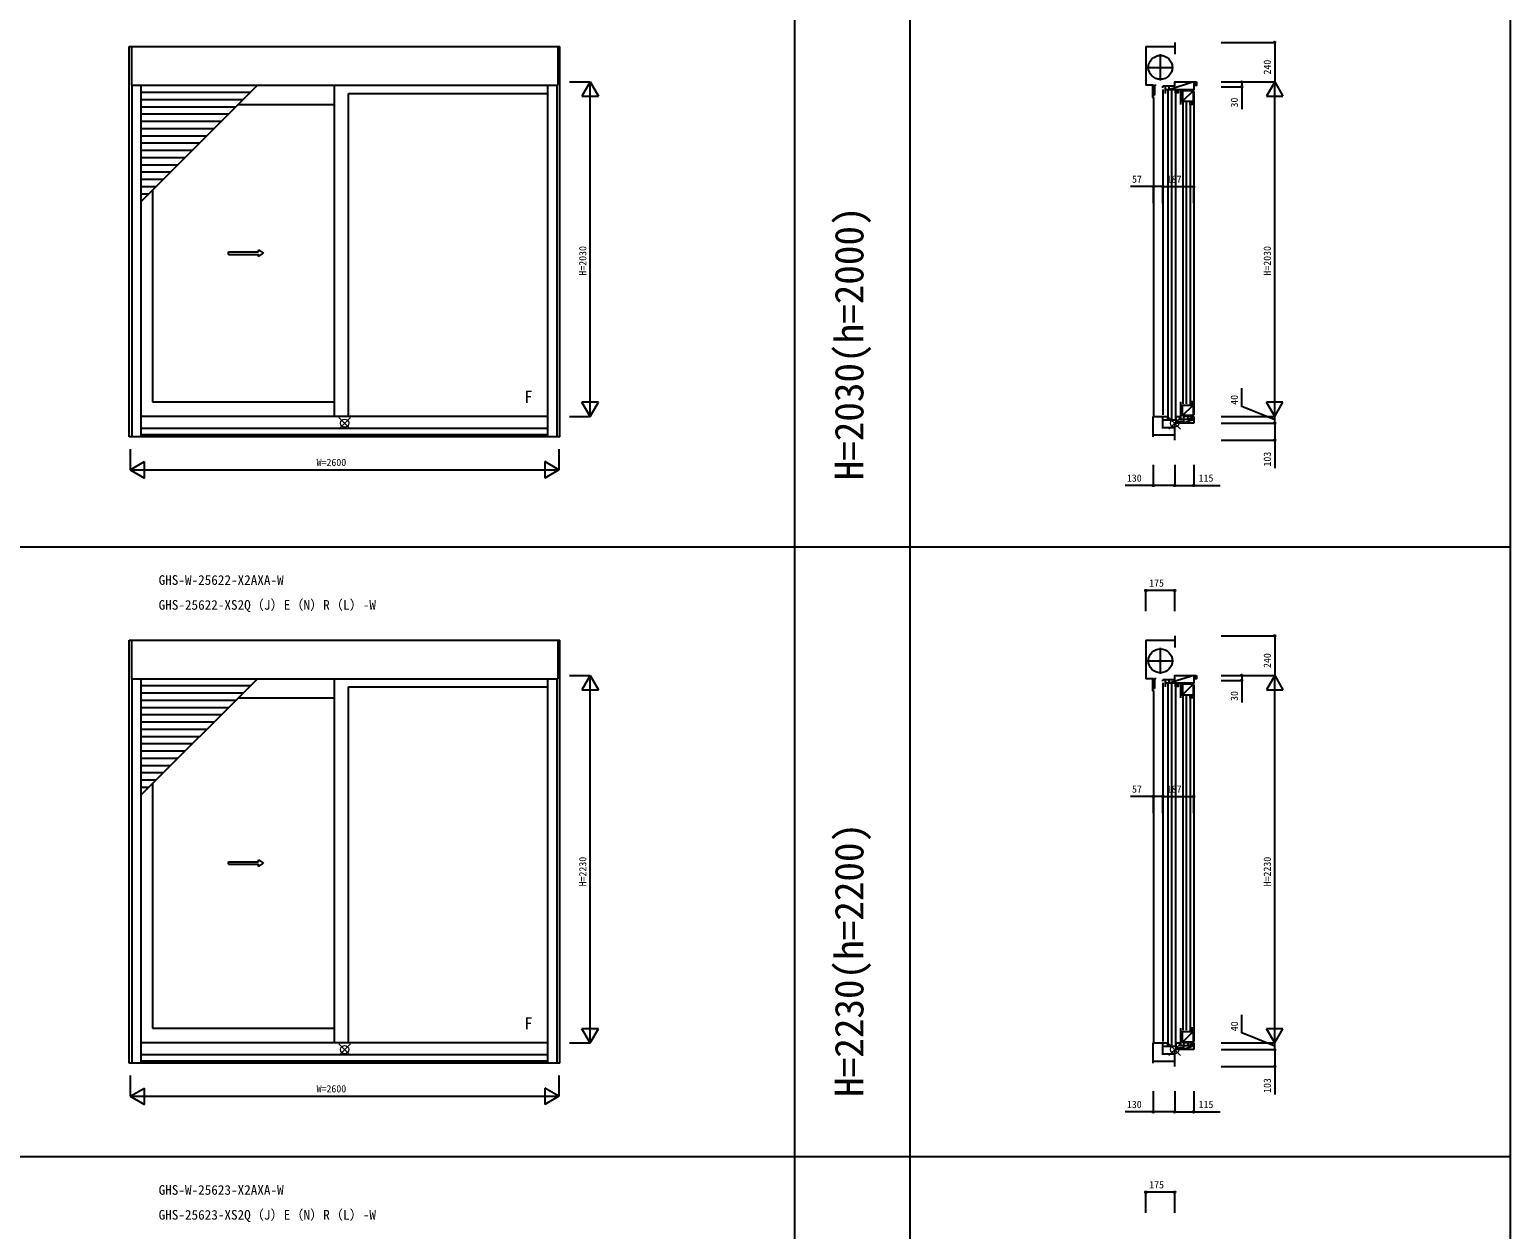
# Model space of a CAD drawing. Units: millimetres, scale not verified. Extents: x -19250 to 19250, y -14000 to 14000.
# Drawn here: x -1351 to 7630, y 1059 to 8337 of the extents above; entities that cross this region are included whole.
import ezdxf
from ezdxf.enums import TextEntityAlignment as Align

# ---------------------------------------------------------------- set-up
doc = ezdxf.new("R2010")
doc.units = ezdxf.units.MM
doc.header["$LTSCALE"] = 50
for name, color, linetype in [('0-0_0', 7, 'Continuous'), ('0-1_YKK_A1', 4, 'Continuous'), ('0-3_YKK_C1', 4, 'Continuous'), ('0-4_YKK_F1', 7, 'Continuous'), ('0-6_YKK_N1', 2, 'Continuous')]:
    doc.layers.add(name, color=color, linetype=linetype)
doc.layers.add('0-5_YKK_IN', color=1, linetype='Continuous', lineweight=18)
doc.styles.add('ＭＳ ゴシック', font='')
doc.styles.get('ＭＳ ゴシック').set_extended_font_data('MS Gothic')

msp = doc.modelspace()

# ---------------------------------------------------------------- linework, layer by layer
at = {"layer": '0-1_YKK_A1'}
for p, q in [((-746, 8233.75), (1866, 8233.75)), ((-746, 5866.25), (-746, 8233.75)), ((1853, 8233.75), (1853, 7999.25)), ((1866, 5866.25), (1866, 8233.75)), ((-729, 5866.25), (-729, 7999.25)), ((-673, 5866.25), (-673, 7999.25)), ((-673, 7294.35), (31.9, 7999.25)), ((499, 5989.25), (499, 7999.25)), ((1793, 5866.25), (1793, 7999.25)), ((1849, 5866.25), (1849, 7999.25)), ((-12.1, 7955.25), (-673, 7955.25)), ((-56.1, 7911.25), (-673, 7911.25)), ((583, 5989.25), (583, 7949.26)), ((583, 7949.26), (1793, 7949.26)), ((-100.1, 7867.25), (-673, 7867.25)), ((-144.1, 7823.25), (-673, 7823.25)), ((-85.1, 7882.25), (499, 7882.25)), ((-188.1, 7779.25), (-673, 7779.25)), ((-232.1, 7735.25), (-673, 7735.25)), ((-276.1, 7691.25), (-673, 7691.25)), ((-320.1, 7647.25), (-673, 7647.25)), ((-364.1, 7603.25), (-673, 7603.25)), ((-408.1, 7559.25), (-673, 7559.25)), ((-452.1, 7515.25), (-673, 7515.25)), ((-496.1, 7471.25), (-673, 7471.25)), ((-540.1, 7427.25), (-673, 7427.25)), ((-584.1, 7383.25), (-673, 7383.25)), ((-628.1, 7339.25), (-673, 7339.25)), ((-605, 7362.35), (-605, 6079.25)), ((-143.68, 6988.25), (37.66, 6988.26)), ((-143.67, 6973.25), (-143.67, 6988.25)), ((-143.67, 6973.25), (37.67, 6973.26)), ((37.66, 6988.26), (37.66, 7000.76)), ((37.66, 7000.76), (67.66, 6980.76)), ((37.67, 6960.76), (67.66, 6980.76)), ((37.67, 6960.76), (37.67, 6973.26)), ((-605, 6079.25), (499, 6079.25)), ((1793, 5989.25), (-673, 5989.25)), ((1866, 5866.25), (-746, 5866.25)), ((1793, 5917.26), (-673, 5917.26)), ((1793, 5879.25), (-673, 5879.25)), ((-746, 4633.75), (1866, 4633.75)), ((-746, 2066.25), (-746, 4633.75)), ((1853, 4633.75), (1853, 4399.25)), ((1866, 2066.25), (1866, 4633.75)), ((-729, 2066.25), (-729, 4399.25)), ((-673, 2066.25), (-673, 4399.25)), ((-673, 3694.35), (31.9, 4399.25)), ((-12.1, 4355.25), (-673, 4355.25)), ((-56.1, 4311.25), (-673, 4311.25)), ((499, 2189.25), (499, 4399.25)), ((583, 2189.25), (583, 4349.26)), ((583, 4349.26), (1793, 4349.26)), ((1793, 2066.25), (1793, 4399.25)), ((1849, 2066.25), (1849, 4399.25)), ((-100.1, 4267.25), (-673, 4267.25)), ((-144.1, 4223.25), (-673, 4223.25)), ((-85.1, 4282.25), (499, 4282.25)), ((-188.1, 4179.25), (-673, 4179.25)), ((-232.1, 4135.25), (-673, 4135.25)), ((-276.1, 4091.25), (-673, 4091.25)), ((-320.1, 4047.25), (-673, 4047.25)), ((-364.1, 4003.25), (-673, 4003.25)), ((-408.1, 3959.25), (-673, 3959.25)), ((-452.1, 3915.25), (-673, 3915.25)), ((-496.1, 3871.25), (-673, 3871.25)), ((-540.1, 3827.25), (-673, 3827.25)), ((-584.1, 3783.25), (-673, 3783.25)), ((-628.1, 3739.25), (-673, 3739.25)), ((-605, 3762.35), (-605, 2279.25)), ((-143.68, 3288.25), (37.66, 3288.26)), ((-143.67, 3273.25), (-143.67, 3288.25)), ((-143.67, 3273.25), (37.67, 3273.26)), ((37.66, 3288.26), (37.66, 3300.76)), ((37.66, 3300.76), (67.66, 3280.76)), ((37.67, 3260.76), (67.66, 3280.76)), ((37.67, 3260.76), (37.67, 3273.26)), ((-605, 2279.25), (499, 2279.25)), ((1793, 2189.25), (-673, 2189.25)), ((1866, 2066.25), (-746, 2066.25)), ((1793, 2117.26), (-673, 2117.26)), ((1793, 2079.25), (-673, 2079.25))]:
    msp.add_line(p, q, dxfattribs=at)
for points in [[(-733, 8233.75), (-733, 7999.25), (1853, 7999.25)], [(-733, 4633.75), (-733, 4399.25), (1853, 4399.25)]]:
    msp.add_lwpolyline(points, dxfattribs=at)
at = {"layer": '0-3_YKK_C1'}
for p, q in [((5419.25, 8233.75), (5594.25, 8233.75)), ((5419.25, 8233.75), (5419.25, 7999.25)), ((5507.25, 8028.25), (5507.25, 8187.25)), ((5594.25, 8259.25), (5594.25, 8188.55)), ((5427.75, 8107.75), (5586.75, 8107.75)), ((5465.25, 7999.25), (5419.25, 7999.25)), ((5460.35, 7996.25), (5460.35, 7925.25)), ((5460.35, 7996.25), (5476.35, 7996.25)), ((5472.05, 7996.25), (5472.05, 7939.25)), ((5476.35, 8003.45), (5476.35, 7996.25)), ((5522.25, 7984.25), (5522.25, 7993.25)), ((5594.25, 7993.25), (5522.25, 7993.25)), ((5539.05, 7949.25), (5539.05, 7993.25)), ((5709.25, 8019.25), (5559.25, 7972.25)), ((5559.25, 7993.25), (5559.25, 7972.25)), ((5460.35, 7939.25), (5472.05, 7939.25)), ((5460.35, 7925.25), (5467.75, 7925.25)), ((5465.25, 7925.25), (5465.25, 5989.25)), ((5522.25, 7974.25), (5522.25, 5999.25)), ((5553.25, 7965.25), (5553.25, 5976.25)), ((5575.75, 7965.25), (5575.75, 5976.25)), ((5598.25, 7965.25), (5598.25, 5976.25)), ((5615.25, 7972.25), (5598.75, 7952.25)), ((5642.25, 7966.25), (5642.25, 7902.25)), ((5705.25, 7966.25), (5642.25, 7902.25)), ((5709.25, 7962.25), (5709.25, 5999.25)), ((5630.25, 7902.25), (5705.25, 7902.25)), ((5643.25, 7895.25), (5643.25, 6066.25)), ((5665.75, 6066.25), (5665.75, 7895.25)), ((5688.25, 7895.25), (5688.25, 6066.25)), ((5705.25, 7902.25), (5688.75, 7882.25)), ((5630.25, 6079.25), (5630.25, 5978.25)), ((5630.25, 6059.25), (5705.25, 6059.25)), ((5642.25, 5995.25), (5705.25, 6059.25)), ((5705.25, 6079.25), (5688.75, 6059.25)), ((5464.25, 5866.25), (5464.25, 5989.25)), ((5522.25, 5917.25), (5522.25, 5989.25)), ((5603.25, 5967.95), (5522.25, 5967.95)), ((5594.25, 5846.25), (5594.25, 5949.25)), ((5709.25, 5949.25), (5594.25, 5949.25)), ((5610.25, 5951.51), (5618.99, 5960.25)), ((5613.65, 5949.25), (5624.51, 5960.11)), ((5619.3, 5949.25), (5630.3, 5960.25)), ((5624.96, 5949.25), (5635.96, 5960.25)), ((5628.75, 5949.25), (5628.75, 5960.25)), ((5630.62, 5949.25), (5641.62, 5960.25)), ((5636.27, 5949.25), (5647.27, 5960.25)), ((5641.93, 5949.25), (5649.85, 5957.17)), ((5647.59, 5949.25), (5649.85, 5951.51)), ((5649.85, 5949.25), (5649.85, 5989.25)), ((5709.25, 5989.25), (5649.85, 5989.25)), ((5709.25, 5971.25), (5649.85, 5971.25)), ((5709.25, 5971.25), (5649.85, 5949.25)), ((5675.25, 5971.25), (5675.25, 5989.25)), ((5675.25, 5971.25), (5709.25, 5989.25)), ((5709.25, 5989.25), (5709.25, 5949.25)), ((5464.25, 5879.25), (5594.25, 5879.25)), ((5522.25, 5923.55), (5594.25, 5923.55)), ((5419.25, 4633.75), (5594.25, 4633.75)), ((5419.25, 4633.75), (5419.25, 4399.25)), ((5507.25, 4428.25), (5507.25, 4587.25)), ((5594.25, 4659.25), (5594.25, 4588.55)), ((5427.75, 4507.75), (5586.75, 4507.75)), ((5476.35, 4403.45), (5476.35, 4396.25)), ((5709.25, 4419.25), (5559.25, 4372.25)), ((5465.25, 4399.25), (5419.25, 4399.25)), ((5460.35, 4396.25), (5460.35, 4325.25)), ((5460.35, 4396.25), (5476.35, 4396.25)), ((5460.35, 4339.25), (5472.05, 4339.25)), ((5460.35, 4325.25), (5467.75, 4325.25)), ((5465.25, 4325.25), (5465.25, 2189.25)), ((5472.05, 4396.25), (5472.05, 4339.25)), ((5522.25, 4384.25), (5522.25, 4393.25)), ((5594.25, 4393.25), (5522.25, 4393.25)), ((5522.25, 4374.25), (5522.25, 2199.25)), ((5539.05, 4349.25), (5539.05, 4393.25)), ((5553.25, 4365.25), (5553.25, 2176.25)), ((5559.25, 4393.25), (5559.25, 4372.25)), ((5575.75, 4365.25), (5575.75, 2176.25)), ((5598.25, 4365.25), (5598.25, 2176.25)), ((5615.25, 4372.25), (5598.75, 4352.25)), ((5642.25, 4366.25), (5642.25, 4302.25)), ((5705.25, 4366.25), (5642.25, 4302.25)), ((5709.25, 4362.25), (5709.25, 2199.25)), ((5630.25, 4302.25), (5705.25, 4302.25)), ((5643.25, 4295.25), (5643.25, 2266.25)), ((5665.75, 2266.25), (5665.75, 4295.25)), ((5688.25, 4295.25), (5688.25, 2266.25)), ((5705.25, 4302.25), (5688.75, 4282.25)), ((5630.25, 2279.25), (5630.25, 2178.25)), ((5630.25, 2259.25), (5705.25, 2259.25)), ((5642.25, 2195.25), (5705.25, 2259.25)), ((5705.25, 2279.25), (5688.75, 2259.25)), ((5464.25, 2066.25), (5464.25, 2189.25)), ((5522.25, 2117.25), (5522.25, 2189.25)), ((5603.25, 2167.95), (5522.25, 2167.95)), ((5610.25, 2151.51), (5618.99, 2160.25)), ((5613.65, 2149.25), (5624.51, 2160.11)), ((5619.3, 2149.25), (5630.3, 2160.25)), ((5624.96, 2149.25), (5635.96, 2160.25)), ((5628.75, 2149.25), (5628.75, 2160.25)), ((5630.62, 2149.25), (5641.62, 2160.25)), ((5636.27, 2149.25), (5647.27, 2160.25)), ((5641.93, 2149.25), (5649.85, 2157.17)), ((5649.85, 2149.25), (5649.85, 2189.25)), ((5709.25, 2189.25), (5649.85, 2189.25)), ((5709.25, 2171.25), (5649.85, 2171.25)), ((5709.25, 2171.25), (5649.85, 2149.25)), ((5675.25, 2171.25), (5675.25, 2189.25)), ((5675.25, 2171.25), (5709.25, 2189.25)), ((5709.25, 2189.25), (5709.25, 2149.25)), ((5464.25, 2079.25), (5594.25, 2079.25)), ((5522.25, 2123.55), (5594.25, 2123.55)), ((5594.25, 2046.25), (5594.25, 2149.25)), ((5709.25, 2149.25), (5594.25, 2149.25)), ((5647.59, 2149.25), (5649.85, 2151.51))]:
    msp.add_line(p, q, dxfattribs=at)
for points in [[(5709.25, 8019.25), (5709.25, 7972.25), (5539.05, 7972.25)], [(5594.25, 7993.25), (5594.25, 8019.25), (5725.75, 8019.25)], [(5615.25, 7972.25), (5615.25, 7952.25), (5598.75, 7952.25), (5598.75, 7972.25), (5615.25, 7952.25)], [(5705.25, 7966.25), (5630.25, 7966.25), (5630.25, 7882.25)], [(5705.25, 7966.25), (5705.25, 7882.25), (5688.75, 7882.25), (5688.75, 7902.25)], [(5705.25, 6079.25), (5705.25, 5995.25), (5642.25, 5995.25), (5642.25, 6059.25)], [(5705.25, 6079.25), (5688.75, 6079.25), (5688.75, 6059.25)], [(5464.25, 5989.25), (5550.25, 5989.25), (5550.25, 5967.95)], [(5603.25, 5949.25), (5603.25, 5989.25), (5624.25, 5989.25), (5624.25, 5973.75), (5649.85, 5973.75)], [(5610.25, 5949.25), (5610.25, 5960.25), (5649.85, 5960.25)], [(5709.25, 4419.25), (5709.25, 4372.25), (5539.05, 4372.25)], [(5594.25, 4393.25), (5594.25, 4419.25), (5725.75, 4419.25)], [(5615.25, 4372.25), (5615.25, 4352.25), (5598.75, 4352.25), (5598.75, 4372.25), (5615.25, 4352.25)], [(5705.25, 4366.25), (5630.25, 4366.25), (5630.25, 4282.25)], [(5705.25, 4366.25), (5705.25, 4282.25), (5688.75, 4282.25), (5688.75, 4302.25)], [(5705.25, 2279.25), (5705.25, 2195.25), (5642.25, 2195.25), (5642.25, 2259.25)], [(5705.25, 2279.25), (5688.75, 2279.25), (5688.75, 2259.25)], [(5464.25, 2189.25), (5550.25, 2189.25), (5550.25, 2167.95)], [(5603.25, 2149.25), (5603.25, 2189.25), (5624.25, 2189.25), (5624.25, 2173.75), (5649.85, 2173.75)], [(5610.25, 2149.25), (5610.25, 2160.25), (5649.85, 2160.25)]]:
    msp.add_lwpolyline(points, dxfattribs=at)
for points in [[(5725.75, 8019.25), (5725.75, 7997.75), (5709.25, 7997.75)], [(5725.75, 4419.25), (5725.75, 4397.75), (5709.25, 4397.75)]]:
    msp.add_lwpolyline(points, close=True, dxfattribs=at)
for centre in [(5507.25, 8107.75), (5507.25, 4507.75)]:
    msp.add_circle(centre, 72.5, dxfattribs=at)
at = {"layer": '0-4_YKK_F1'}
for p, q in [((3290, -6600), (3290, 13300)), ((3990, -6600), (3990, 13300)), ((7630, -6600), (7630, 13300)), ((-19250, 5200), (7630, 5200)), ((-19250, 1500), (7630, 1500))]:
    msp.add_line(p, q, dxfattribs=at)
at = {"layer": '0-5_YKK_IN'}
for p, q in [((524.64, 5913.89), (595.36, 5984.61)), ((524.64, 5984.61), (595.36, 5913.89)), ((5629.61, 5984.61), (5558.89, 5913.89)), ((5629.61, 5913.89), (5558.89, 5984.61)), ((524.64, 2113.89), (595.36, 2184.61)), ((524.64, 2184.61), (595.36, 2113.89)), ((5629.61, 2184.61), (5558.89, 2113.89)), ((5629.61, 2113.89), (5558.89, 2184.61))]:
    msp.add_line(p, q, dxfattribs=at)
for centre in [(560, 5949.25), (5594.25, 5949.25), (560, 2149.25), (5594.25, 2149.25)]:
    msp.add_circle(centre, 25, dxfattribs=at)
at = {"layer": '0-6_YKK_N1'}
for p, q in [((5875.75, 8259.25), (6200.75, 8259.25)), ((6200.75, 8259.25), (6200.75, 8019.25)), ((1924, 8019.25), (2049, 8019.25)), ((2049, 8019.25), (1999, 7932.65)), ((2049, 5989.25), (2049, 8019.25)), ((2049, 8019.25), (2099, 7932.65)), ((5875.75, 8019.25), (6200.75, 8019.25)), ((6200.75, 8019.25), (6150.75, 7932.65)), ((6200.75, 8019.25), (6250.75, 7932.65)), ((1999, 7932.65), (2099, 7932.65)), ((5875.75, 7989.25), (6000.75, 7989.25)), ((6150.75, 7932.65), (6250.75, 7932.65)), ((5465.25, 7284.25), (5465.25, 7384.25)), ((5522.25, 7284.25), (5522.25, 7384.25)), ((5522.25, 7384.25), (5709.25, 7384.25)), ((5709.25, 7284.25), (5709.25, 7384.25)), ((2049, 5989.25), (1999, 6075.86)), ((2099, 6075.86), (1999, 6075.86)), ((2049, 5989.25), (2099, 6075.86)), ((6200.75, 5989.25), (6150.75, 6075.86)), ((6250.75, 6075.86), (6150.75, 6075.86)), ((6200.75, 5989.25), (6250.75, 6075.86)), ((1924, 5989.25), (2049, 5989.25)), ((6200.75, 5949.25), (6200.75, 5989.25)), ((5875.75, 5846.25), (6200.75, 5846.25)), ((-740, 5791.25), (-740, 5666.25)), ((1860, 5791.25), (1860, 5666.25)), ((-740, 5666.25), (-653.4, 5716.25)), ((-740, 5666.25), (1860, 5666.25)), ((-740, 5666.25), (-653.4, 5616.25)), ((-653.4, 5616.25), (-653.4, 5716.25)), ((1860, 5666.25), (1773.4, 5716.25)), ((1773.4, 5716.25), (1773.4, 5616.25)), ((1860, 5666.25), (1773.4, 5616.25)), ((5464.25, 5696.25), (5464.25, 5571.25)), ((5594.25, 5696.25), (5594.25, 5571.25)), ((5709.25, 5696.25), (5709.25, 5571.25)), ((5419.25, 4809.25), (5419.25, 4934.25)), ((5594.25, 4934.25), (5419.25, 4934.25)), ((5594.25, 4809.25), (5594.25, 4934.25)), ((5875.75, 4659.25), (6200.75, 4659.25)), ((6200.75, 4659.25), (6200.75, 4419.25)), ((1924, 4419.25), (2049, 4419.25)), ((2049, 4419.25), (1999, 4332.65)), ((2049, 2189.25), (2049, 4419.25)), ((2049, 4419.25), (2099, 4332.65)), ((5875.75, 4419.25), (6200.75, 4419.25)), ((6200.75, 4419.25), (6150.75, 4332.65)), ((6200.75, 4419.25), (6250.75, 4332.65)), ((1999, 4332.65), (2099, 4332.65)), ((5875.75, 4389.25), (6000.75, 4389.25)), ((6150.75, 4332.65), (6250.75, 4332.65)), ((5465.25, 3584.25), (5465.25, 3684.25)), ((5522.25, 3584.25), (5522.25, 3684.25)), ((5522.25, 3684.25), (5709.25, 3684.25)), ((5709.25, 3584.25), (5709.25, 3684.25)), ((2049, 2189.25), (1999, 2275.86)), ((2099, 2275.86), (1999, 2275.86)), ((2049, 2189.25), (2099, 2275.86)), ((6200.75, 2189.25), (6150.75, 2275.86)), ((6250.75, 2275.86), (6150.75, 2275.86)), ((6200.75, 2189.25), (6250.75, 2275.86)), ((1924, 2189.25), (2049, 2189.25)), ((6200.75, 2149.25), (6200.75, 2189.25)), ((-740, 1991.25), (-740, 1866.25)), ((1860, 1991.25), (1860, 1866.25)), ((5875.75, 2046.25), (6200.75, 2046.25)), ((-740, 1866.25), (-653.4, 1916.25)), ((-653.4, 1816.25), (-653.4, 1916.25)), ((1860, 1866.25), (1773.4, 1916.25)), ((1773.4, 1916.25), (1773.4, 1816.25)), ((5464.25, 1896.25), (5464.25, 1771.25)), ((5594.25, 1896.25), (5594.25, 1771.25)), ((5709.25, 1896.25), (5709.25, 1771.25)), ((-740, 1866.25), (1860, 1866.25)), ((-740, 1866.25), (-653.4, 1816.25)), ((1860, 1866.25), (1773.4, 1816.25)), ((5419.25, 1159.25), (5419.25, 1284.25)), ((5594.25, 1284.25), (5419.25, 1284.25)), ((5594.25, 1159.25), (5594.25, 1284.25))]:
    msp.add_line(p, q, dxfattribs=at)
for points in [[(5875.75, 5989.25), (6200.75, 5989.25), (6200.75, 8019.25)], [(6000.75, 8019.25), (6000.75, 7989.25), (6000.75, 7854.25)], [(5522.25, 7384.25), (5465.25, 7384.25), (5325.25, 7384.25)], [(6200.75, 5969.25), (6000.75, 6050.65), (6000.75, 6160.65)], [(5875.75, 5949.25), (6200.75, 5949.25), (6200.75, 5846.25), (6200.75, 5676.25)], [(5594.25, 5571.25), (5464.25, 5571.25), (5294.25, 5571.25)], [(5594.25, 5571.25), (5709.25, 5571.25), (5869.25, 5571.25)], [(5875.75, 2189.25), (6200.75, 2189.25), (6200.75, 4419.25)], [(6000.75, 4419.25), (6000.75, 4389.25), (6000.75, 4254.25)], [(5522.25, 3684.25), (5465.25, 3684.25), (5325.25, 3684.25)], [(6200.75, 2169.25), (6000.75, 2250.65), (6000.75, 2360.65)], [(5875.75, 2149.25), (6200.75, 2149.25), (6200.75, 2046.25), (6200.75, 1876.25)], [(5594.25, 1771.25), (5464.25, 1771.25), (5294.25, 1771.25)], [(5594.25, 1771.25), (5709.25, 1771.25), (5869.25, 1771.25)]]:
    msp.add_lwpolyline(points, dxfattribs=at)
for centre in [(6200.75, 8259.25), (6000.75, 8019.25), (6000.75, 7989.25), (5465.25, 7384.25), (5522.25, 7384.25), (5709.25, 7384.25), (6200.75, 5949.25), (6200.75, 5846.25), (5464.25, 5571.25), (5594.25, 5571.25), (5709.25, 5571.25), (5419.25, 4934.25), (5594.25, 4934.25), (6200.75, 4659.25), (6000.75, 4419.25), (6000.75, 4389.25), (5465.25, 3684.25), (5522.25, 3684.25), (5709.25, 3684.25), (6200.75, 2149.25), (6200.75, 2046.25), (5464.25, 1771.25), (5594.25, 1771.25), (5709.25, 1771.25), (5419.25, 1284.25), (5594.25, 1284.25)]:
    msp.add_circle(centre, 5, dxfattribs=at)

# ---------------------------------------------------------------- texts
at = {"layer": '0-0_0', "color": 3, "style": 'ＭＳ ゴシック'}
for s, p in [('H=2030(h=2000)', (3759, 5602.17)), ('H=2230(h=2200)', (3759, 1862.5))]:
    msp.add_text(s, height=174.5, rotation=90, dxfattribs=at).set_placement(p, align=Align.BOTTOM_LEFT)
at = {"layer": '0-0_0', "style": 'ＭＳ ゴシック'}
for s, p in [('GHS-W-25622-X2AXA-W\u3000', (-568, 4950.93)), ('GHS-25622-XS2Q（J）E（N）R（L）-W', (-568, 4800)), ('GHS-W-25623-X2AXA-W\u3000', (-568, 1250.93)), ('GHS-25623-XS2Q（J）E（N）R（L）-W', (-568, 1100))]:
    msp.add_text(s, height=58.65, dxfattribs=at).set_placement(p, align=Align.BOTTOM_LEFT)
at = {"layer": '0-1_YKK_A1', "style": 'ＭＳ ゴシック'}
for p in [(1650.06, 6050.49), (1650.06, 2250.49)]:
    msp.add_text('F', height=73.31, dxfattribs=at).set_placement(p, align=Align.BOTTOM_LEFT)
at = {"layer": '0-6_YKK_N1', "style": 'ＭＳ ゴシック'}
for s, p in [('240', (6190.75, 8064.25)), ('30', (5990.75, 7864.25)), ('H=2030', (2039, 6844.25)), ('H=2030', (6190.75, 6844.25)), ('40', (5990.75, 6060.65)), ('103', (6190.75, 5686.25)), ('240', (6190.75, 4464.25)), ('30', (5990.75, 4264.25)), ('H=2230', (2039, 3139.25)), ('H=2230', (6190.75, 3139.25)), ('40', (5990.75, 2260.65)), ('103', (6190.75, 1886.25))]:
    msp.add_text(s, height=43.99, rotation=90, dxfattribs=at).set_placement(p, align=Align.BOTTOM_LEFT)
for s, p in [('57', (5335.25, 7394.25)), ('187', (5545.75, 7394.25)), ('W=2600', (390, 5676.25)), ('130', (5304.25, 5581.25)), ('115', (5739.25, 5581.25)), ('175', (5439.25, 4944.25)), ('57', (5335.25, 3694.25)), ('187', (5545.75, 3694.25)), ('W=2600', (390, 1876.25)), ('130', (5304.25, 1781.25)), ('115', (5739.25, 1781.25)), ('175', (5439.25, 1294.25))]:
    msp.add_text(s, height=43.99, dxfattribs=at).set_placement(p, align=Align.BOTTOM_LEFT)

doc.saveas('drawing.dxf')
